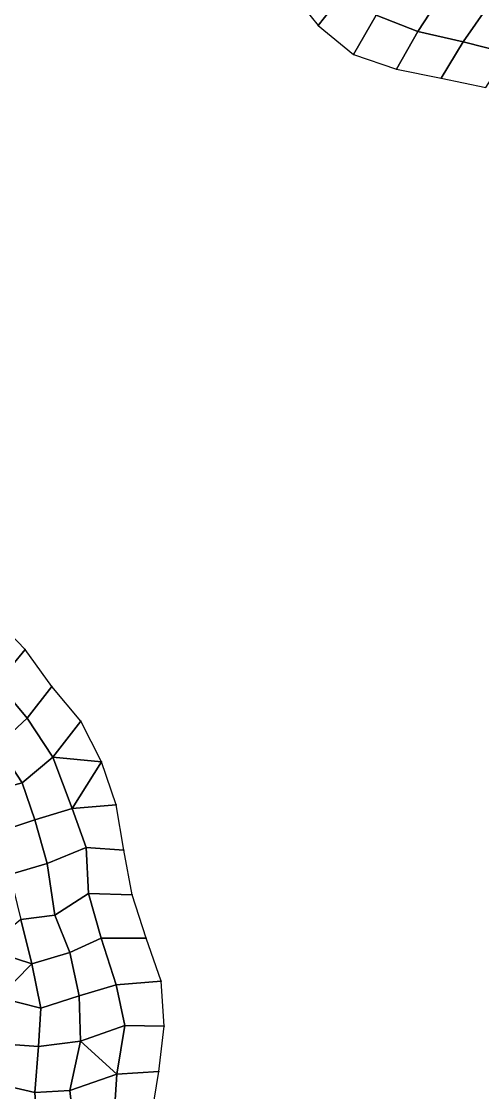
# Model space of a CAD drawing. Extents: x 727294 to 731543, y 8575035 to 8579824.
# Drawn here: x 729478.5 to 729680.6, y 8577331.1 to 8577800 of the extents above; entities that cross this region are included whole.
import ezdxf

# ---------------------------------------------------------------- set-up
doc = ezdxf.new("R2010")
doc.units = 0
for name, color, linetype in [('MESH_BOUND', 25, 'CONTINUOUS'), ('MESH_ELEMS', 250, 'CONTINUOUS'), ('MESH_NODES', 18, 'CONTINUOUS')]:
    doc.layers.add(name, color=color, linetype=linetype)

msp = doc.modelspace()

# ---------------------------------------------------------------- linework, layer by layer
at = {"layer": 'MESH_BOUND', "color": 25}
for points in [[(729596.23, 8577813.54, 38.17), (729608.54, 8577798.12, 38.17)], [(729608.54, 8577798.12, 38.17), (729624, 8577785.43, 38.17)], [(729624, 8577785.43, 38.17), (729642.87, 8577779.06, 38.17)], [(729642.87, 8577779.06, 38.17), (729662.46, 8577775.06, 38.17)], [(729662.46, 8577775.06, 38.17), (729682.06, 8577771.08, 38.17)], [(729480.11, 8577525.06, 38.17), (729466.35, 8577539.39, 38.17)], [(729491.82, 8577508.94, 38.17), (729480.11, 8577525.06, 38.17)], [(729504.48, 8577493.63, 38.17), (729491.82, 8577508.94, 38.17)], [(729513.56, 8577475.84, 38.17), (729504.48, 8577493.63, 38.17)], [(729520.06, 8577457.02, 38.17), (729513.56, 8577475.84, 38.17)], [(729523.44, 8577437.31, 38.17), (729520.06, 8577457.02, 38.17)], [(729527.05, 8577417.67, 38.17), (729523.44, 8577437.31, 38.17)], [(729533.23, 8577398.7, 38.17), (729527.05, 8577417.67, 38.17)], [(729539.74, 8577379.95, 38.17), (729533.23, 8577398.7, 38.17)], [(729541.06, 8577360.17, 38.17), (729539.74, 8577379.95, 38.17)], [(729538.74, 8577340.31, 38.17), (729541.06, 8577360.17, 38.17)], [(729535.46, 8577320.69, 38.17), (729538.74, 8577340.31, 38.17)]]:
    msp.add_polyline3d(points, dxfattribs=at)
at = {"layer": 'MESH_ELEMS', "color": 179}
for points in [[(729619.63, 8577812.3, 38.17), (729608.14, 8577828.28, 38.17), (729596.23, 8577813.54, 38.17), (729608.54, 8577798.12, 38.17)], [(729652.27, 8577795.61, 38.17), (729662.45, 8577811.38, 38.17), (729643.77, 8577818.76, 38.17), (729633.99, 8577802.69, 38.17)], [(729608.54, 8577798.12, 38.17), (729624, 8577785.43, 38.17), (729633.99, 8577802.69, 38.17), (729619.63, 8577812.3, 38.17)], [(729662.45, 8577811.38, 38.17), (729652.27, 8577795.61, 38.17), (729672.1, 8577791.08, 38.17), (729682.9, 8577806.5, 38.17)], [(729682.9, 8577806.5, 38.17), (729672.1, 8577791.08, 38.17), (729691.71, 8577786.13, 38.17), (729702.21, 8577800.74, 38.17)], [(729642.87, 8577779.06, 38.17), (729652.27, 8577795.61, 38.17), (729633.99, 8577802.69, 38.17), (729624, 8577785.43, 38.17)], [(729652.27, 8577795.61, 38.17), (729642.87, 8577779.06, 38.17), (729662.46, 8577775.06, 38.17), (729672.1, 8577791.08, 38.17)], [(729682.06, 8577771.08, 38.17), (729691.71, 8577786.13, 38.17), (729672.1, 8577791.08, 38.17), (729662.46, 8577775.06, 38.17)], [(729456.41, 8577523.92, 38.17), (729468.1, 8577510.44, 38.17), (729480.11, 8577525.06, 38.17), (729466.35, 8577539.39, 38.17)], [(729491.82, 8577508.94, 38.17), (729480.11, 8577525.06, 38.17), (729468.1, 8577510.44, 38.17), (729480.99, 8577495.08, 38.17)], [(729468.08, 8577483.12, 38.17), (729480.99, 8577495.08, 38.17), (729468.1, 8577510.44, 38.17), (729455.46, 8577498.96, 38.17)], [(729480.99, 8577495.08, 38.17), (729492.25, 8577477.93, 38.17), (729504.48, 8577493.63, 38.17), (729491.82, 8577508.94, 38.17)], [(729478.78, 8577466.75, 38.17), (729492.25, 8577477.93, 38.17), (729480.99, 8577495.08, 38.17), (729468.08, 8577483.12, 38.17)], [(729513.56, 8577475.84, 38.17), (729504.48, 8577493.63, 38.17), (729492.25, 8577477.93, 38.17), (729513.56, 8577475.84, 38.17)], [(729459.24, 8577461.49, 35.35), (729478.78, 8577466.75, 38.17), (729468.08, 8577483.12, 38.17), (729459.24, 8577461.49, 35.35)], [(729478.78, 8577466.75, 38.17), (729484.43, 8577450.45, 38.17), (729500.75, 8577455.52, 38.17), (729492.25, 8577477.93, 38.17)], [(729492.25, 8577477.93, 38.17), (729500.75, 8577455.52, 38.17), (729513.56, 8577475.84, 38.17), (729492.25, 8577477.93, 38.17)], [(729513.56, 8577475.84, 38.17), (729500.75, 8577455.52, 38.17), (729520.06, 8577457.02, 38.17), (729513.56, 8577475.84, 38.17)], [(729468.5, 8577445.23, 35.37), (729484.43, 8577450.45, 38.17), (729478.78, 8577466.75, 38.17), (729459.24, 8577461.49, 35.35)], [(729484.43, 8577450.45, 38.17), (729489.8, 8577431.4, 38.17), (729506.95, 8577438.43, 38.17), (729500.75, 8577455.52, 38.17)], [(729506.95, 8577438.43, 38.17), (729523.44, 8577437.31, 38.17), (729520.06, 8577457.02, 38.17), (729500.75, 8577455.52, 38.17)], [(729484.43, 8577450.45, 38.17), (729468.5, 8577445.23, 35.37), (729473.43, 8577426.65, 35.36), (729489.8, 8577431.4, 38.17)], [(729507.88, 8577418.24, 38.17), (729506.95, 8577438.43, 38.17), (729489.8, 8577431.4, 38.17), (729493.14, 8577408.85, 38.13)], [(729507.88, 8577418.24, 38.17), (729527.05, 8577417.67, 38.17), (729523.44, 8577437.31, 38.17), (729506.95, 8577438.43, 38.17)], [(729478.23, 8577406.84, 35.33), (729493.14, 8577408.85, 38.13), (729489.8, 8577431.4, 38.17), (729473.43, 8577426.65, 35.36)], [(729493.14, 8577408.85, 38.13), (729499.69, 8577392.46, 38.17), (729513.48, 8577398.67, 38.17), (729507.88, 8577418.24, 38.17)], [(729513.48, 8577398.67, 38.17), (729533.23, 8577398.7, 38.17), (729527.05, 8577417.67, 38.17), (729507.88, 8577418.24, 38.17)], [(729493.14, 8577408.85, 38.13), (729478.23, 8577406.84, 35.33), (729483.15, 8577387.43, 35.22), (729499.69, 8577392.46, 38.17)], [(729478.23, 8577406.84, 35.33), (729462.76, 8577394.01, 35.27), (729483.15, 8577387.43, 35.22), (729478.23, 8577406.84, 35.33)], [(729520.03, 8577378.24, 38.17), (729513.48, 8577398.67, 38.17), (729499.69, 8577392.46, 38.17), (729503.78, 8577373.51, 38.17)], [(729520.03, 8577378.24, 38.17), (729539.74, 8577379.95, 38.17), (729533.23, 8577398.7, 38.17), (729513.48, 8577398.67, 38.17)], [(729483.15, 8577387.43, 35.22), (729462.76, 8577394.01, 35.27), (729468.53, 8577372.69, 35.17), (729483.15, 8577387.43, 35.22)], [(729487.04, 8577368.08, 35.17), (729503.78, 8577373.51, 38.17), (729499.69, 8577392.46, 38.17), (729483.15, 8577387.43, 35.22)], [(729487.04, 8577368.08, 35.17), (729483.15, 8577387.43, 35.22), (729468.53, 8577372.69, 35.17), (729487.04, 8577368.08, 35.17)], [(729523.76, 8577360.53, 38.17), (729541.06, 8577360.17, 38.17), (729539.74, 8577379.95, 38.17), (729520.03, 8577378.24, 38.17)], [(729523.76, 8577360.53, 38.17), (729520.03, 8577378.24, 38.17), (729503.78, 8577373.51, 38.17), (729504.4, 8577353.59, 38.02)], [(729487.04, 8577368.08, 35.17), (729468.53, 8577372.69, 35.17), (729469.6, 8577352.44, 35.13), (729486.03, 8577351.24, 35.19)], [(729504.4, 8577353.59, 38.02), (729503.78, 8577373.51, 38.17), (729487.04, 8577368.08, 35.17), (729486.03, 8577351.24, 35.19)], [(729520.33, 8577339.16, 38.17), (729523.76, 8577360.53, 38.17), (729504.4, 8577353.59, 38.02), (729520.33, 8577339.16, 38.17)], [(729538.74, 8577340.31, 38.17), (729541.06, 8577360.17, 38.17), (729523.76, 8577360.53, 38.17), (729520.33, 8577339.16, 38.17)], [(729467.24, 8577335.04, 34.79), (729484.43, 8577331.24, 34.87), (729486.03, 8577351.24, 35.19), (729469.6, 8577352.44, 35.13)], [(729499.78, 8577332, 35.78), (729504.4, 8577353.59, 38.02), (729486.03, 8577351.24, 35.19), (729484.43, 8577331.24, 34.87)], [(729520.33, 8577339.16, 38.17), (729504.4, 8577353.59, 38.02), (729499.78, 8577332, 35.78), (729520.33, 8577339.16, 38.17)], [(729519.17, 8577321.04, 38.17), (729520.33, 8577339.16, 38.17), (729499.78, 8577332, 35.78), (729501.47, 8577316.71, 37.88)], [(729535.46, 8577320.69, 38.17), (729538.74, 8577340.31, 38.17), (729520.33, 8577339.16, 38.17), (729519.17, 8577321.04, 38.17)], [(729464.02, 8577317.75, 34.45), (729485.9, 8577310.35, 34.52), (729484.43, 8577331.24, 34.87), (729467.24, 8577335.04, 34.79)], [(729501.47, 8577316.71, 37.88), (729499.78, 8577332, 35.78), (729484.43, 8577331.24, 34.87), (729485.9, 8577310.35, 34.52)]]:
    msp.add_3dface(points, dxfattribs=at)
at = {"layer": 'MESH_NODES', "color": 18}
for p in [(729608.54, 8577798.12, 38.17), (729652.27, 8577795.61, 38.17), (729672.1, 8577791.08, 38.17), (729624, 8577785.43, 38.17), (729642.87, 8577779.06, 38.17), (729662.46, 8577775.06, 38.17), (729480.11, 8577525.06, 38.17), (729491.82, 8577508.94, 38.17), (729480.99, 8577495.08, 38.17), (729504.48, 8577493.63, 38.17), (729492.25, 8577477.93, 38.17), (729513.56, 8577475.84, 38.17), (729478.78, 8577466.75, 38.17), (729500.75, 8577455.52, 38.17), (729520.06, 8577457.02, 38.17), (729484.43, 8577450.45, 38.17), (729506.95, 8577438.43, 38.17), (729523.44, 8577437.31, 38.17), (729489.8, 8577431.4, 38.17), (729507.88, 8577418.24, 38.17), (729527.05, 8577417.67, 38.17), (729493.14, 8577408.85, 38.13), (729513.48, 8577398.67, 38.17), (729533.23, 8577398.7, 38.17), (729499.69, 8577392.46, 38.17), (729483.15, 8577387.43, 35.22), (729539.74, 8577379.95, 38.17), (729520.03, 8577378.24, 38.17), (729503.78, 8577373.51, 38.17), (729487.04, 8577368.08, 35.17), (729523.76, 8577360.53, 38.17), (729541.06, 8577360.17, 38.17), (729504.4, 8577353.59, 38.02), (729486.03, 8577351.24, 35.19), (729520.33, 8577339.16, 38.17), (729538.74, 8577340.31, 38.17), (729484.43, 8577331.24, 34.87), (729499.78, 8577332, 35.78)]:
    msp.add_point(p, dxfattribs=at)

doc.saveas('drawing.dxf')
